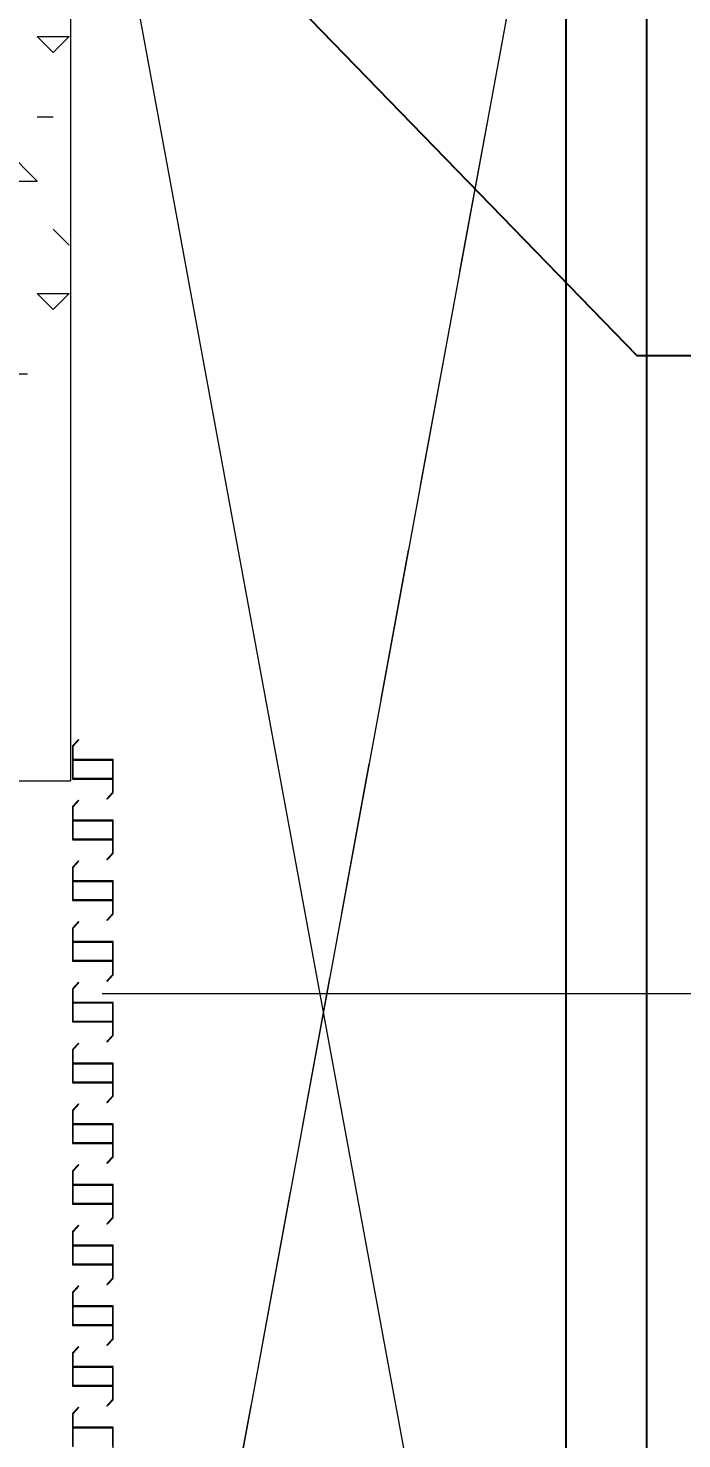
# Model space of a CAD drawing. Header units: millimetres. Extents: x -282761 to 137668, y -273845 to 94451.
# Drawn here: x 103950 to 105567, y -54725 to -51239 of the extents above; entities that cross this region are included whole.
import ezdxf
from ezdxf import colors
from ezdxf.entities.mleader import LeaderData, LeaderLine
from ezdxf.math import Vec2, Vec3

# ---------------------------------------------------------------- set-up
doc = ezdxf.new("R2010")
doc.units = ezdxf.units.MM
doc.linetypes.add('BLK_2 - 1ST__2ND_STOREY_PLAN-archi clean_11 SEPT 2024$0$IDA - Grid Line', pattern=[3500, 2000, -500, 500, -500])
doc.linetypes.add('BLK_2 - 1ST__2ND_STOREY_PLAN-archi clean_11 SEPT 2024$0$IDA - Hidden 065', pattern=[537.5, 375, -162.5])
doc.layers.add('ANNOTATION', color=7, linetype='Continuous')
doc.layers.add('BLK_2 - 1ST__2ND_STOREY_PLAN-archi clean_11 SEPT 2024$0$Retaining Walls', color=8, linetype='Continuous')
for name, color, linetype, lineweight in [('BLK_2 - 1ST__2ND_STOREY_PLAN-archi clean_11 SEPT 2024$0$0-1', 8, 'Continuous', 5), ('BLK_2 - 1ST__2ND_STOREY_PLAN-archi clean_11 SEPT 2024$0$1599_DB_A_BLK2_HQ_R21-2ND STOREY 20230517--$0$S-_COLN----_E', 8, 'Continuous', 9), ('BLK_2 - 1ST__2ND_STOREY_PLAN-archi clean_11 SEPT 2024$0$_CATCHMENT_DRAIN', 8, 'Continuous', 0), ('BLK_2 - 1ST__2ND_STOREY_PLAN-archi clean_11 SEPT 2024$0$A-_DETA----_E-2', 8, 'BLK_2 - 1ST__2ND_STOREY_PLAN-archi clean_11 SEPT 2024$0$IDA - Hidden 065', 9), ('BLK_2 - 1ST__2ND_STOREY_PLAN-archi clean_11 SEPT 2024$0$A-_FLOR----_E', 8, 'Continuous', 9), ('BLK_2 - 1ST__2ND_STOREY_PLAN-archi clean_11 SEPT 2024$0$A-_GENM----_M', 8, 'Continuous', 9), ('BLK_2 - 1ST__2ND_STOREY_PLAN-archi clean_11 SEPT 2024$0$A-_WALL----_E', 8, 'Continuous', 9), ('BLK_2 - 1ST__2ND_STOREY_PLAN-archi clean_11 SEPT 2024$0$A-_WALLPRTN_E', 8, 'Continuous', 9), ('BLK_2 - 1ST__2ND_STOREY_PLAN-archi clean_11 SEPT 2024$0$S-_ANOTGRID_E-1', 8, 'BLK_2 - 1ST__2ND_STOREY_PLAN-archi clean_11 SEPT 2024$0$IDA - Grid Line', 9)]:
    doc.layers.add(name, color=color, linetype=linetype, lineweight=lineweight)
doc.styles.get("Standard").update_dxf_attribs({"font": 'arial.ttf'})

# ---------------------------------------------------------------- blocks, each defined once
blk = doc.blocks.new('BLK_2 - 1ST__2ND_STOREY_PLAN-archi clean_11 SEPT 2024$0$1599_DB_A_BLK2_HQ_R21_rvt-2-BLK 2 2ND STOREY PLAN')
at = {"layer": 'BLK_2 - 1ST__2ND_STOREY_PLAN-archi clean_11 SEPT 2024$0$A-_DETA----_E-2'}
blk.add_line((-115811.4, -93142.4), (-117011.4, -99652.4), dxfattribs=at)
at = {"layer": 'BLK_2 - 1ST__2ND_STOREY_PLAN-archi clean_11 SEPT 2024$0$A-_FLOR----_E'}
for p, q in [((-115611.4, -119802.4), (-115611.4, -67802.4)), ((-115611.4, -88902.4), (-115611.4, -119802.4))]:
    blk.add_line(p, q, dxfattribs=at)
at = {"layer": 'BLK_2 - 1ST__2ND_STOREY_PLAN-archi clean_11 SEPT 2024$0$A-_WALL----_E'}
for p, q in [((-115811.4, -99539.9), (-115811.4, -93142.4)), ((-115611.4, -93142.4), (-115611.4, -99539.9)), ((-117036.4, -93547.4), (-117036.4, -95827.4))]:
    blk.add_line(p, q, dxfattribs=at)
at = {"layer": 'BLK_2 - 1ST__2ND_STOREY_PLAN-archi clean_11 SEPT 2024$0$A-_WALLPRTN_E'}
blk.add_line((-117236.4, -95827.4), (-117036.4, -95827.4), dxfattribs=at)
blk = doc.blocks.new('BLK_2 - 1ST__2ND_STOREY_PLAN-archi clean_11 SEPT 2024$0$trellis family - trellis family-4726013-BLK2 - 2ND STOREY WALL SETTING OUT')
at = {"layer": 'BLK_2 - 1ST__2ND_STOREY_PLAN-archi clean_11 SEPT 2024$0$A-_GENM----_M'}
for p, q in [((14.4, 3600), (0, 3584.2)), ((1.5, 3583.6), (15.4, 3599)), ((15.4, 3599), (14.4, 3600)), ((14.4, 3600), (14.4, 3600)), ((15.4, 3599), (15.4, 3599)), ((0, 3584.2), (0, 3502)), ((0, 3584.2), (0, 3584.2)), ((1.5, 3550.5), (1.5, 3583.6)), ((1.5, 3583.6), (1.5, 3583.6)), ((100, 3550.5), (1.5, 3550.5)), ((1.5, 3550.5), (1.5, 3550.5)), ((1.5, 3548.9), (98.5, 3548.9)), ((1.5, 3503.5), (1.5, 3548.9)), ((1.5, 3548.9), (1.5, 3548.9)), ((98.5, 3548.9), (98.5, 3503.5)), ((98.5, 3548.9), (98.5, 3548.9)), ((100, 3468.3), (100, 3550.5)), ((100, 3550.5), (100, 3550.5)), ((0, 3502), (98.5, 3502)), ((0, 3502), (0, 3502)), ((98.5, 3503.5), (1.5, 3503.5)), ((1.5, 3503.5), (1.5, 3503.5)), ((98.5, 3503.5), (98.5, 3503.5)), ((98.5, 3502), (98.5, 3468.9)), ((98.5, 3502), (98.5, 3502)), ((98.5, 3468.9), (84.5, 3453.5)), ((84.5, 3453.5), (85.6, 3452.4)), ((84.5, 3453.5), (84.5, 3453.5)), ((85.6, 3452.4), (100, 3468.3)), ((85.6, 3452.4), (85.6, 3452.4)), ((98.5, 3468.9), (98.5, 3468.9)), ((100, 3468.3), (100, 3468.3)), ((14.4, 3450), (0, 3434.2)), ((0, 3434.2), (0, 3352)), ((0, 3434.2), (0, 3434.2)), ((1.5, 3433.6), (15.4, 3449)), ((1.5, 3400.5), (1.5, 3433.6)), ((1.5, 3433.6), (1.5, 3433.6)), ((15.4, 3449), (14.4, 3450)), ((14.4, 3450), (14.4, 3450)), ((15.4, 3449), (15.4, 3449)), ((100, 3400.5), (1.5, 3400.5)), ((1.5, 3400.5), (1.5, 3400.5)), ((1.5, 3398.9), (98.5, 3398.9)), ((1.5, 3353.5), (1.5, 3398.9)), ((1.5, 3398.9), (1.5, 3398.9)), ((98.5, 3398.9), (98.5, 3353.5)), ((98.5, 3398.9), (98.5, 3398.9)), ((100, 3318.3), (100, 3400.5)), ((100, 3400.5), (100, 3400.5)), ((0, 3352), (98.5, 3352)), ((0, 3352), (0, 3352)), ((98.5, 3353.5), (1.5, 3353.5)), ((1.5, 3353.5), (1.5, 3353.5)), ((98.5, 3353.5), (98.5, 3353.5)), ((98.5, 3352), (98.5, 3318.9)), ((98.5, 3352), (98.5, 3352)), ((98.5, 3318.9), (84.5, 3303.5)), ((85.6, 3302.4), (100, 3318.3)), ((98.5, 3318.9), (98.5, 3318.9)), ((100, 3318.3), (100, 3318.3)), ((14.4, 3300), (0, 3284.2)), ((0, 3284.2), (0, 3202)), ((0, 3284.2), (0, 3284.2)), ((1.5, 3283.6), (15.4, 3299)), ((1.5, 3250.5), (1.5, 3283.6)), ((1.5, 3283.6), (1.5, 3283.6)), ((15.4, 3299), (14.4, 3300)), ((14.4, 3300), (14.4, 3300)), ((15.4, 3299), (15.4, 3299)), ((84.5, 3303.5), (85.6, 3302.4)), ((84.5, 3303.5), (84.5, 3303.5)), ((85.6, 3302.4), (85.6, 3302.4)), ((100, 3250.5), (1.5, 3250.5)), ((1.5, 3250.5), (1.5, 3250.5)), ((1.5, 3248.9), (98.5, 3248.9)), ((1.5, 3203.5), (1.5, 3248.9)), ((1.5, 3248.9), (1.5, 3248.9)), ((98.5, 3248.9), (98.5, 3203.5)), ((98.5, 3248.9), (98.5, 3248.9)), ((100, 3168.3), (100, 3250.5)), ((100, 3250.5), (100, 3250.5)), ((0, 3202), (98.5, 3202)), ((0, 3202), (0, 3202)), ((98.5, 3203.5), (1.5, 3203.5)), ((1.5, 3203.5), (1.5, 3203.5)), ((98.5, 3203.5), (98.5, 3203.5)), ((98.5, 3202), (98.5, 3168.9)), ((98.5, 3202), (98.5, 3202)), ((14.4, 3150), (0, 3134.2)), ((1.5, 3133.6), (15.4, 3149)), ((15.4, 3149), (14.4, 3150)), ((14.4, 3150), (14.4, 3150)), ((15.4, 3149), (15.4, 3149)), ((98.5, 3168.9), (84.5, 3153.5)), ((84.5, 3153.5), (85.6, 3152.4)), ((84.5, 3153.5), (84.5, 3153.5)), ((85.6, 3152.4), (100, 3168.3)), ((85.6, 3152.4), (85.6, 3152.4)), ((98.5, 3168.9), (98.5, 3168.9)), ((100, 3168.3), (100, 3168.3)), ((0, 3134.2), (0, 3052)), ((0, 3134.2), (0, 3134.2)), ((1.5, 3100.5), (1.5, 3133.6)), ((1.5, 3133.6), (1.5, 3133.6)), ((100, 3100.5), (1.5, 3100.5)), ((1.5, 3100.5), (1.5, 3100.5)), ((1.5, 3098.9), (98.5, 3098.9)), ((1.5, 3053.5), (1.5, 3098.9)), ((1.5, 3098.9), (1.5, 3098.9)), ((98.5, 3098.9), (98.5, 3053.5)), ((98.5, 3098.9), (98.5, 3098.9)), ((100, 3018.3), (100, 3100.5)), ((100, 3100.5), (100, 3100.5)), ((0, 3052), (98.5, 3052)), ((0, 3052), (0, 3052)), ((98.5, 3053.5), (1.5, 3053.5)), ((1.5, 3053.5), (1.5, 3053.5)), ((98.5, 3053.5), (98.5, 3053.5)), ((98.5, 3052), (98.5, 3018.9)), ((98.5, 3052), (98.5, 3052)), ((14.4, 3000), (0, 2984.2)), ((1.5, 2983.6), (15.4, 2999)), ((15.4, 2999), (14.4, 3000)), ((14.4, 3000), (14.4, 3000)), ((15.4, 2999), (15.4, 2999)), ((98.5, 3018.9), (84.5, 3003.5)), ((84.5, 3003.5), (85.6, 3002.4)), ((84.5, 3003.5), (84.5, 3003.5)), ((85.6, 3002.4), (100, 3018.3)), ((85.6, 3002.4), (85.6, 3002.4)), ((98.5, 3018.9), (98.5, 3018.9)), ((100, 3018.3), (100, 3018.3)), ((0, 2984.2), (0, 2902)), ((0, 2984.2), (0, 2984.2)), ((1.5, 2950.5), (1.5, 2983.6)), ((1.5, 2983.6), (1.5, 2983.6)), ((100, 2950.5), (1.5, 2950.5)), ((1.5, 2950.5), (1.5, 2950.5)), ((1.5, 2948.9), (98.5, 2948.9)), ((1.5, 2903.5), (1.5, 2948.9)), ((1.5, 2948.9), (1.5, 2948.9)), ((98.5, 2948.9), (98.5, 2903.5)), ((98.5, 2948.9), (98.5, 2948.9)), ((100, 2868.3), (100, 2950.5)), ((100, 2950.5), (100, 2950.5)), ((0, 2902), (98.5, 2902)), ((0, 2902), (0, 2902)), ((98.5, 2903.5), (1.5, 2903.5)), ((1.5, 2903.5), (1.5, 2903.5)), ((98.5, 2903.5), (98.5, 2903.5)), ((98.5, 2902), (98.5, 2868.9)), ((98.5, 2902), (98.5, 2902)), ((98.5, 2868.9), (84.5, 2853.5)), ((85.6, 2852.4), (100, 2868.3)), ((98.5, 2868.9), (98.5, 2868.9)), ((100, 2868.3), (100, 2868.3)), ((14.4, 2850), (0, 2834.2)), ((0, 2834.2), (0, 2752)), ((0, 2834.2), (0, 2834.2)), ((1.5, 2833.6), (15.4, 2849)), ((1.5, 2800.5), (1.5, 2833.6)), ((1.5, 2833.6), (1.5, 2833.6)), ((15.4, 2849), (14.4, 2850)), ((14.4, 2850), (14.4, 2850)), ((15.4, 2849), (15.4, 2849)), ((84.5, 2853.5), (85.6, 2852.4)), ((84.5, 2853.5), (84.5, 2853.5)), ((85.6, 2852.4), (85.6, 2852.4)), ((100, 2800.5), (1.5, 2800.5)), ((1.5, 2800.5), (1.5, 2800.5)), ((1.5, 2798.9), (98.5, 2798.9)), ((1.5, 2753.5), (1.5, 2798.9)), ((1.5, 2798.9), (1.5, 2798.9)), ((98.5, 2798.9), (98.5, 2753.5)), ((98.5, 2798.9), (98.5, 2798.9)), ((100, 2718.3), (100, 2800.5)), ((100, 2800.5), (100, 2800.5)), ((0, 2752), (98.5, 2752)), ((0, 2752), (0, 2752)), ((98.5, 2753.5), (1.5, 2753.5)), ((1.5, 2753.5), (1.5, 2753.5)), ((98.5, 2753.5), (98.5, 2753.5)), ((98.5, 2752), (98.5, 2718.9)), ((98.5, 2752), (98.5, 2752)), ((14.4, 2700), (0, 2684.2)), ((0, 2684.2), (0, 2602)), ((0, 2684.2), (0, 2684.2)), ((1.5, 2683.6), (15.4, 2699)), ((15.4, 2699), (14.4, 2700)), ((14.4, 2700), (14.4, 2700)), ((15.4, 2699), (15.4, 2699)), ((98.5, 2718.9), (84.5, 2703.5)), ((84.5, 2703.5), (85.6, 2702.4)), ((84.5, 2703.5), (84.5, 2703.5)), ((85.6, 2702.4), (100, 2718.3)), ((85.6, 2702.4), (85.6, 2702.4)), ((98.5, 2718.9), (98.5, 2718.9)), ((100, 2718.3), (100, 2718.3)), ((1.5, 2650.5), (1.5, 2683.6)), ((1.5, 2683.6), (1.5, 2683.6)), ((100, 2650.5), (1.5, 2650.5)), ((1.5, 2650.5), (1.5, 2650.5)), ((100, 2568.3), (100, 2650.5)), ((100, 2650.5), (100, 2650.5)), ((1.5, 2648.9), (98.5, 2648.9)), ((1.5, 2603.5), (1.5, 2648.9)), ((1.5, 2648.9), (1.5, 2648.9)), ((98.5, 2648.9), (98.5, 2603.5)), ((98.5, 2648.9), (98.5, 2648.9)), ((0, 2602), (98.5, 2602)), ((0, 2602), (0, 2602)), ((98.5, 2603.5), (1.5, 2603.5)), ((1.5, 2603.5), (1.5, 2603.5)), ((98.5, 2603.5), (98.5, 2603.5)), ((98.5, 2602), (98.5, 2568.9)), ((98.5, 2602), (98.5, 2602)), ((14.4, 2550), (0, 2534.2)), ((1.5, 2533.6), (15.4, 2549)), ((15.4, 2549), (14.4, 2550)), ((14.4, 2550), (14.4, 2550)), ((15.4, 2549), (15.4, 2549)), ((98.5, 2568.9), (84.5, 2553.5)), ((84.5, 2553.5), (85.6, 2552.4)), ((84.5, 2553.5), (84.5, 2553.5)), ((85.6, 2552.4), (100, 2568.3)), ((85.6, 2552.4), (85.6, 2552.4)), ((98.5, 2568.9), (98.5, 2568.9)), ((100, 2568.3), (100, 2568.3)), ((0, 2534.2), (0, 2452)), ((0, 2534.2), (0, 2534.2)), ((1.5, 2500.5), (1.5, 2533.6)), ((1.5, 2533.6), (1.5, 2533.6)), ((100, 2500.5), (1.5, 2500.5)), ((1.5, 2500.5), (1.5, 2500.5)), ((1.5, 2498.9), (98.5, 2498.9)), ((1.5, 2453.5), (1.5, 2498.9)), ((1.5, 2498.9), (1.5, 2498.9)), ((98.5, 2498.9), (98.5, 2453.5)), ((98.5, 2498.9), (98.5, 2498.9)), ((100, 2418.3), (100, 2500.5)), ((100, 2500.5), (100, 2500.5)), ((0, 2452), (98.5, 2452)), ((0, 2452), (0, 2452)), ((98.5, 2453.5), (1.5, 2453.5)), ((1.5, 2453.5), (1.5, 2453.5)), ((98.5, 2453.5), (98.5, 2453.5)), ((98.5, 2452), (98.5, 2418.9)), ((98.5, 2452), (98.5, 2452)), ((98.5, 2418.9), (84.5, 2403.5)), ((85.6, 2402.4), (100, 2418.3)), ((98.5, 2418.9), (98.5, 2418.9)), ((100, 2418.3), (100, 2418.3)), ((14.4, 2400), (0, 2384.2)), ((0, 2384.2), (0, 2302)), ((0, 2384.2), (0, 2384.2)), ((1.5, 2383.6), (15.4, 2399)), ((1.5, 2350.5), (1.5, 2383.6)), ((1.5, 2383.6), (1.5, 2383.6)), ((15.4, 2399), (14.4, 2400)), ((14.4, 2400), (14.4, 2400)), ((15.4, 2399), (15.4, 2399)), ((84.5, 2403.5), (85.6, 2402.4)), ((84.5, 2403.5), (84.5, 2403.5)), ((85.6, 2402.4), (85.6, 2402.4)), ((100, 2350.5), (1.5, 2350.5)), ((1.5, 2350.5), (1.5, 2350.5)), ((1.5, 2348.9), (98.5, 2348.9)), ((1.5, 2303.5), (1.5, 2348.9)), ((1.5, 2348.9), (1.5, 2348.9)), ((98.5, 2348.9), (98.5, 2303.5)), ((98.5, 2348.9), (98.5, 2348.9)), ((100, 2268.3), (100, 2350.5)), ((100, 2350.5), (100, 2350.5)), ((0, 2302), (98.5, 2302)), ((0, 2302), (0, 2302)), ((98.5, 2303.5), (1.5, 2303.5)), ((1.5, 2303.5), (1.5, 2303.5)), ((98.5, 2303.5), (98.5, 2303.5)), ((98.5, 2302), (98.5, 2268.9)), ((98.5, 2302), (98.5, 2302)), ((98.5, 2268.9), (84.5, 2253.5)), ((85.6, 2252.4), (100, 2268.3)), ((98.5, 2268.9), (98.5, 2268.9)), ((100, 2268.3), (100, 2268.3)), ((14.4, 2250), (0, 2234.2)), ((0, 2234.2), (0, 2152)), ((0, 2234.2), (0, 2234.2)), ((1.5, 2233.6), (15.4, 2249)), ((1.5, 2200.5), (1.5, 2233.6)), ((1.5, 2233.6), (1.5, 2233.6)), ((15.4, 2249), (14.4, 2250)), ((14.4, 2250), (14.4, 2250)), ((15.4, 2249), (15.4, 2249)), ((84.5, 2253.5), (85.6, 2252.4)), ((84.5, 2253.5), (84.5, 2253.5)), ((85.6, 2252.4), (85.6, 2252.4)), ((100, 2200.5), (1.5, 2200.5)), ((1.5, 2200.5), (1.5, 2200.5)), ((1.5, 2198.9), (98.5, 2198.9)), ((1.5, 2153.5), (1.5, 2198.9)), ((1.5, 2198.9), (1.5, 2198.9)), ((98.5, 2198.9), (98.5, 2153.5)), ((98.5, 2198.9), (98.5, 2198.9)), ((100, 2118.3), (100, 2200.5)), ((100, 2200.5), (100, 2200.5)), ((0, 2152), (98.5, 2152)), ((0, 2152), (0, 2152)), ((98.5, 2153.5), (1.5, 2153.5)), ((1.5, 2153.5), (1.5, 2153.5)), ((98.5, 2153.5), (98.5, 2153.5)), ((98.5, 2152), (98.5, 2118.9)), ((98.5, 2152), (98.5, 2152)), ((14.4, 2100), (0, 2084.2)), ((1.5, 2083.6), (15.4, 2099)), ((15.4, 2099), (14.4, 2100)), ((14.4, 2100), (14.4, 2100)), ((15.4, 2099), (15.4, 2099)), ((98.5, 2118.9), (84.5, 2103.5)), ((84.5, 2103.5), (85.6, 2102.4)), ((84.5, 2103.5), (84.5, 2103.5)), ((85.6, 2102.4), (100, 2118.3)), ((85.6, 2102.4), (85.6, 2102.4)), ((98.5, 2118.9), (98.5, 2118.9)), ((100, 2118.3), (100, 2118.3)), ((0, 2084.2), (0, 2002)), ((0, 2084.2), (0, 2084.2)), ((1.5, 2050.5), (1.5, 2083.6)), ((1.5, 2083.6), (1.5, 2083.6)), ((100, 2050.5), (1.5, 2050.5)), ((1.5, 2050.5), (1.5, 2050.5)), ((1.5, 2048.9), (98.5, 2048.9)), ((1.5, 2003.5), (1.5, 2048.9)), ((1.5, 2048.9), (1.5, 2048.9)), ((98.5, 2048.9), (98.5, 2003.5)), ((98.5, 2048.9), (98.5, 2048.9)), ((100, 1968.3), (100, 2050.5)), ((100, 2050.5), (100, 2050.5)), ((0, 2002), (98.5, 2002)), ((0, 2002), (0, 2002)), ((98.5, 2003.5), (1.5, 2003.5)), ((1.5, 2003.5), (1.5, 2003.5)), ((98.5, 2003.5), (98.5, 2003.5)), ((98.5, 2002), (98.5, 1968.9)), ((98.5, 2002), (98.5, 2002)), ((98.5, 1968.9), (84.5, 1953.5)), ((84.5, 1953.5), (85.6, 1952.4)), ((84.5, 1953.5), (84.5, 1953.5)), ((85.6, 1952.4), (100, 1968.3)), ((85.6, 1952.4), (85.6, 1952.4)), ((98.5, 1968.9), (98.5, 1968.9)), ((100, 1968.3), (100, 1968.3)), ((14.4, 1950), (0, 1934.2)), ((0, 1934.2), (0, 1852)), ((0, 1934.2), (0, 1934.2)), ((1.5, 1933.6), (15.4, 1949)), ((1.5, 1900.5), (1.5, 1933.6)), ((1.5, 1933.6), (1.5, 1933.6)), ((15.4, 1949), (14.4, 1950)), ((14.4, 1950), (14.4, 1950)), ((15.4, 1949), (15.4, 1949)), ((100, 1900.5), (1.5, 1900.5)), ((1.5, 1900.5), (1.5, 1900.5)), ((1.5, 1898.9), (98.5, 1898.9)), ((1.5, 1853.5), (1.5, 1898.9)), ((1.5, 1898.9), (1.5, 1898.9)), ((98.5, 1898.9), (98.5, 1853.5)), ((98.5, 1898.9), (98.5, 1898.9)), ((100, 1818.3), (100, 1900.5)), ((100, 1900.5), (100, 1900.5))]:
    blk.add_line(p, q, dxfattribs=at)
blk = doc.blocks.new('BLK_2 - 1ST__2ND_STOREY_PLAN-archi clean_11 SEPT 2024')
at = {"layer": 'BLK_2 - 1ST__2ND_STOREY_PLAN-archi clean_11 SEPT 2024$0$1599_DB_A_BLK2_HQ_R21-2ND STOREY 20230517--$0$S-_COLN----_E'}
h = blk.add_hatch(dxfattribs=at)
h.set_pattern_fill('FP_5', color=256, style=0, pattern_type=2)
h.set_pattern_definition([(0, (-41522.25, -42727.7), (635, 635), [79.375, -555.625]), (90, (-41522.25, -42727.7), (-635, 635), [79.375, -555.625]), (135, (-41442.9, -42727.7), (-635.0003, 0), [112.253, -785.772]), (0, (-41442.9, -42370.5), (635, 635), [79.375, -555.625]), (45, (-41403.2, -42410.2), (0, 635.0003), [56.127, -841.899]), (135, (-41403.2, -42410.2), (-635.0003, 0), [56.127, -841.899]), (0, (-41204.75, -42211.8), (635, 635), [112.253, -522.747]), (45, (-41204.75, -42211.78), (0, 635.0003), [79.375, -818.651]), (135, (-41092.5, -42211.78), (-635.0003, 0), [79.375, -818.651]), (90, (-41085.7, -42568.96), (-635, 635), [79.375, -555.625]), (45, (-41085.7, -42568.96), (0, 635.0003), [56.127, -841.899]), (135, (-41046, -42529.3), (-635.0003, 0), [56.127, -841.899]), (0, (-41442.9, -42568.96), (635, 635), [39.687, -531.812]), (0, (-40966.6, -42410.2), (635, 635), [39.687, -531.812]), (90, (-41165.07, -42330.84), (-635, 635), [39.687, -531.812]), (135, (-41085.7, -42688.03), (-635.0003, 0), [56.127, -841.899]), (135, (-41363.5, -42251.46), (-635.0003, 0), [56.127, -841.899]), (45, (-41224.6, -42519.36), (0, 635.0003), [56.127, -841.899]), (90, (-41304, -42648.34), (-635, 635), [9.922, -625.078]), (90, (-41274.2, -42380.45), (-635, 635), [9.922, -625.078]), (90, (-40976.55, -42271.3), (-635, 635), [9.922, -625.078]), (90, (-40966.6, -42608.65), (-635, 635), [9.922, -625.078])])
h.paths.add_polyline_path([(-27451.5, -94927.4), (-27251.5, -94927.4), (-27251.5, -93547.4), (-27451.5, -93547.4), (-27451.5, -94910)], flags=0)
for p, q in [((-25826.5, -88902.4), (-25826.5, -119802.4)), ((-26026.5, -93142.4), (-27226.5, -99652.4)), ((-26026.5, -99652.4), (-27226.5, -93142.4)), ((-26026.5, -119802.4), (-26026.5, -93142.4))]:
    blk.add_line(p, q, dxfattribs=at)
at = {"layer": 'BLK_2 - 1ST__2ND_STOREY_PLAN-archi clean_11 SEPT 2024$0$Retaining Walls', "ltscale": 500}
blk.add_lwpolyline([(-20051.5, -89402.4), (-20251.5, -89402.4), (-20251.5, -90602.4), (-26026.5, -90602.4), (-26026.5, -90902.4), (-25826.5, -90902.4), (-25826.5, -90802.4), (-25026.5, -90802.4), (-25026.5, -91942.4), (-25826.5, -91942.4), (-25826.5, -91702.4), (-26026.5, -91702.4), (-26026.5, -110752.4), (-25826.5, -110752.4), (-25826.5, -92142.4), (-24826.5, -92142.4), (-24826.5, -90802.4), (-20251.5, -90802.4), (-20251.5, -98797.2), (-19826.5, -99697.2), (-19826.5, -110752.4), (-19626.5, -110752.4), (-19626.5, -99652.4), (-20051.5, -98752.4)], close=True, dxfattribs=at)
at = {"layer": 'BLK_2 - 1ST__2ND_STOREY_PLAN-archi clean_11 SEPT 2024$0$S-_ANOTGRID_E-1'}
blk.add_line((-51673.7, -96352.4), (4860.6, -96352.4), dxfattribs=at)
at = {"layer": 'BLK_2 - 1ST__2ND_STOREY_PLAN-archi clean_11 SEPT 2024$0$0-1'}
blk.add_blockref('BLK_2 - 1ST__2ND_STOREY_PLAN-archi clean_11 SEPT 2024$0$1599_DB_A_BLK2_HQ_R21_rvt-2-BLK 2 2ND STOREY PLAN', (89784.8, 0), dxfattribs=at)
at = {"layer": 'BLK_2 - 1ST__2ND_STOREY_PLAN-archi clean_11 SEPT 2024$0$A-_GENM----_M'}
blk.add_blockref('BLK_2 - 1ST__2ND_STOREY_PLAN-archi clean_11 SEPT 2024$0$trellis family - trellis family-4726013-BLK2 - 2ND STOREY WALL SETTING OUT', (-27246.8, -99325), dxfattribs=at)

msp = doc.modelspace()

# ---------------------------------------------------------------- block references
at = {"layer": 'BLK_2 - 1ST__2ND_STOREY_PLAN-archi clean_11 SEPT 2024$0$_CATCHMENT_DRAIN'}
msp.add_blockref('BLK_2 - 1ST__2ND_STOREY_PLAN-archi clean_11 SEPT 2024', (131307.1, 42727.7), dxfattribs=at)

# ---------------------------------------------------------------- leaders
at = {"layer": 'ANNOTATION'}
ml = msp.add_multileader_mtext('Standard', dxfattribs=at)
ml.set_content('DR 2-2\\P%%C100 DR PIPE\\PT/A & T/B', color=256)
ml.set_leader_properties()
ml.build(insert=Vec2(0, 0))
ml.multileader.update_dxf_attribs({"arrow_head_size": 320, "scale": 80})
ctx = ml.context
ctx.base_point, ctx.scale, ctx.char_height, ctx.arrow_head_size, ctx.landing_gap_size, ctx.plane_origin = Vec3(106095.6, -52048), 80, 320, 320, 160, Vec3(106003, -55896.7)
notes = []
notes.append((ctx, [(0, (1, 1, 0), (105455.6, -52048), (1, 0), 640, [(0, [(103700.6, -50241.5)], 0, [])])]))
ctx.mtext.insert, ctx.mtext.flow_direction = Vec3(106255.6, -51884.3), 5
for ctx, leaders in notes:
    for number, flags, end, landing, length, lines in leaders:
        leader = LeaderData()
        leader.index, (leader.has_last_leader_line, leader.has_dogleg_vector, leader.attachment_direction) = number, flags
        leader.last_leader_point, leader.dogleg_vector, leader.dogleg_length = Vec3(end), Vec3(landing), length
        for number, points, colour, breaks in lines:
            line = LeaderLine()
            line.index, line.vertices, line.color, line.breaks = number, Vec3.list(points), colors.encode_raw_color(colour), breaks
            leader.lines.append(line)
        ctx.leaders.append(leader)

doc.saveas('drawing.dxf')
